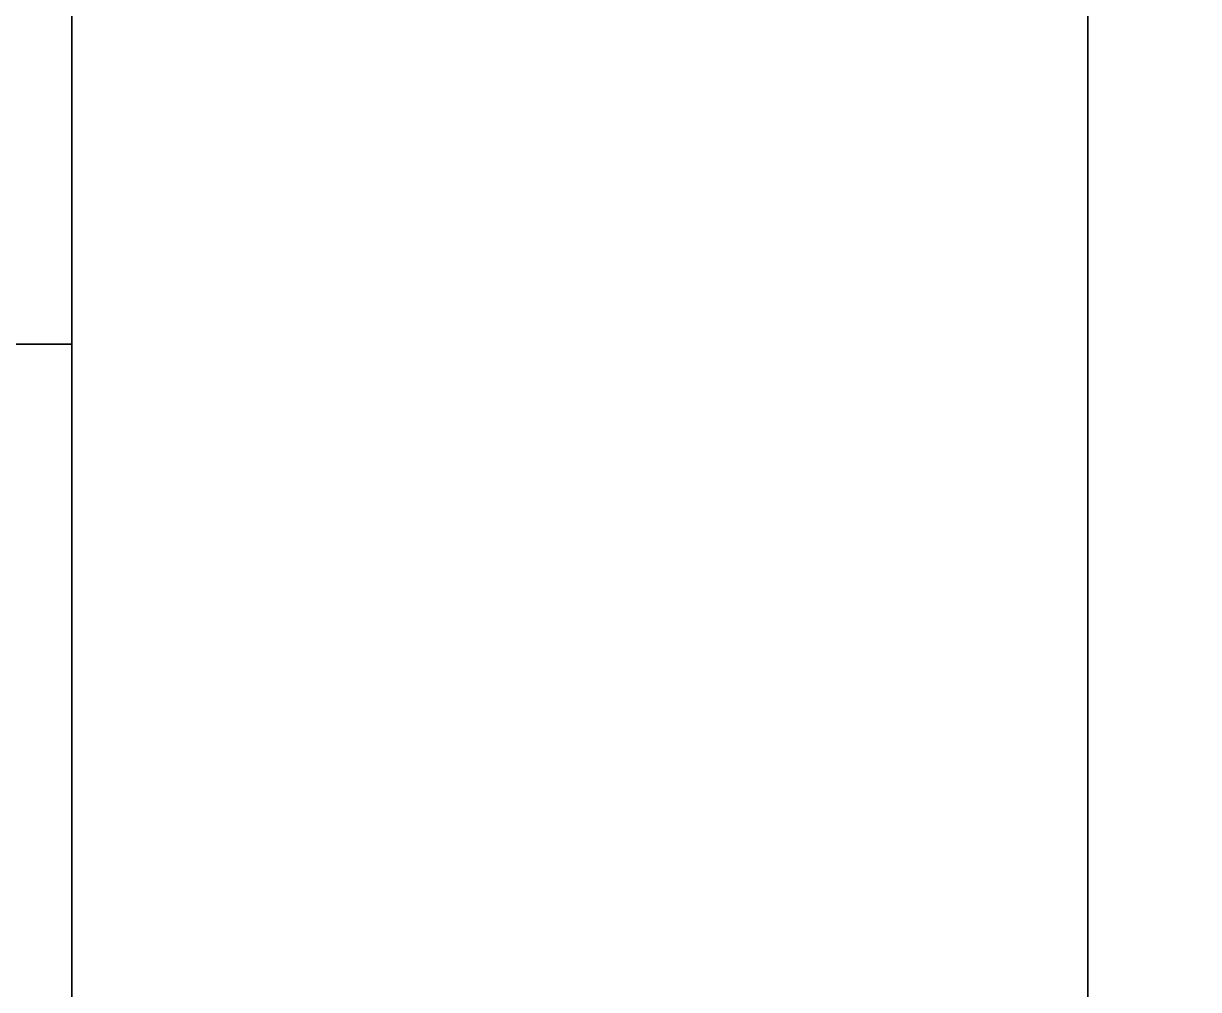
# Model space of a CAD drawing. Extents: x 0 to 7.6, y -0.8 to 10.1.
# Drawn here: x 2.77 to 4.84, y 0.973 to 2.674 of the extents above; entities that cross this region are included whole.
import ezdxf

# ---------------------------------------------------------------- set-up
doc = ezdxf.new("R2010")
doc.units = 0
for name, color, linetype in [('CEILING_FLOOR', 254, 'CONTINUOUS'), ('ROOF', 27, 'CONTINUOUS'), ('WALL_INSIDE', 254, 'CONTINUOUS')]:
    doc.layers.add(name, color=color, linetype=linetype)

msp = doc.modelspace()

# ---------------------------------------------------------------- linework, layer by layer
at = {"layer": 'CEILING_FLOOR'}
for points in [[(0.24, 9.25), (7.375, 9.25), (7.375, 0), (0.24, 0)], [(0.24, 9.25, 0.5), (0.24, 0, 0.5), (7.375, 0, 0.5), (7.375, 9.25, 0.5)], [(0.24, 9.25, 12.5), (7.375, 9.25, 12.5), (7.375, 0.365, 12.5), (0.24, 0.365, 12.5)], [(0.24, 9.25, 13), (0.24, 0.365, 13), (7.375, 0.365, 13), (7.375, 9.25, 13)], [(4.645, 4.74, 9), (0.24, 9.125, 9), (0.24, 0, 9), (7.375, 0, 9)], [(0.24, 0, 8.5), (0.24, 9.125, 8.5), (4.645, 9.125, 8.5), (4.645, 4.74, 8.5)], [(4.645, 4.98, 5), (0.24, 9.125, 5), (0.24, 0, 5), (7.375, 0, 5)], [(0.24, 0, 4.5), (0.24, 9.125, 4.5), (4.645, 9.125, 4.5), (4.645, 4.98, 4.5)], [(7.375, 0, 4.5), (0.24, 0, 4.5), (4.645, 4.98, 4.5), (7.375, 4.98, 4.5)], [(7.375, 4.98, 5), (4.645, 4.98, 5), (7.375, 0, 5)], [(0.24, 0, 8.5), (4.645, 4.74, 8.5), (4.885, 4.74, 8.5), (7.375, 0, 8.5)], [(4.885, 4.74, 9), (4.645, 4.74, 9), (7.375, 0, 9)]]:
    msp.add_3dface(points, dxfattribs=at)
at = {"layer": 'ROOF'}
for points in [[(7.625, 0, 12.9342), (0, 0, 12.9342), (0, 4.75, 18.9247), (7.625, 4.75, 18.9247)], [(7.625, 0, 13.1354), (7.625, 4.75, 19.1259), (0, 4.75, 19.1259), (0, 0, 13.1354)]]:
    msp.add_3dface(points, dxfattribs=at)
at = {"layer": 'WALL_INSIDE'}
for points in [[(4.645, 4.98, 4.5), (4.885, 4.98, 4.5), (4.885, 0.365, 4.5), (4.645, 0.365, 4.5)], [(4.645, 4.98, 0.5), (4.645, 4.98, 4.5), (4.645, 0.365, 4.5), (4.645, 0.365, 0.5)], [(4.885, 4.98, 0.5), (4.645, 4.98, 0.5), (4.645, 0.365, 0.5), (4.885, 0.365, 0.5)], [(2.615, 4.74, 8.5), (2.615, 0.365, 8.5), (2.855, 0.365, 8.5), (2.855, 4.74, 8.5)], [(2.615, 4.74, 12.5), (2.615, 0.365, 12.5), (2.855, 0.365, 12.5), (2.855, 4.74, 12.5)], [(2.855, 2.11, 7.26), (2.855, 2.995, 7.26), (2.855, 4.74, 8.5), (2.855, 0.365, 8.5)], [(2.855, 2.11, 11.26), (2.855, 2.995, 11.26), (2.855, 4.74, 12.5), (2.855, 0.365, 12.5)], [(2.855, 2.995, 7.26), (2.855, 2.11, 7.26), (2.615, 2.11, 7.26), (2.615, 2.995, 7.26)], [(2.855, 2.995, 11.26), (2.855, 2.11, 11.26), (2.615, 2.11, 11.26), (2.615, 2.995, 11.26)], [(2.855, 2.11, 7.26), (2.855, 2.11, 5), (2.615, 2.11, 5), (2.615, 2.11, 7.26)], [(2.615, 2.11, 5), (2.855, 2.11, 5), (2.855, 0.365, 5), (2.615, 0.365, 5)], [(2.855, 2.11, 11.26), (2.855, 2.11, 9), (2.615, 2.11, 9), (2.615, 2.11, 11.26)], [(2.615, 2.11, 9), (2.855, 2.11, 9), (2.855, 0.365, 9), (2.615, 0.365, 9)], [(2.855, 2.11, 5), (2.855, 2.11, 7.26), (2.855, 0.365, 8.5), (2.855, 0.365, 5)], [(2.855, 2.11, 9), (2.855, 2.11, 11.26), (2.855, 0.365, 12.5), (2.855, 0.365, 9)]]:
    msp.add_3dface(points, dxfattribs=at)

doc.saveas('drawing.dxf')
